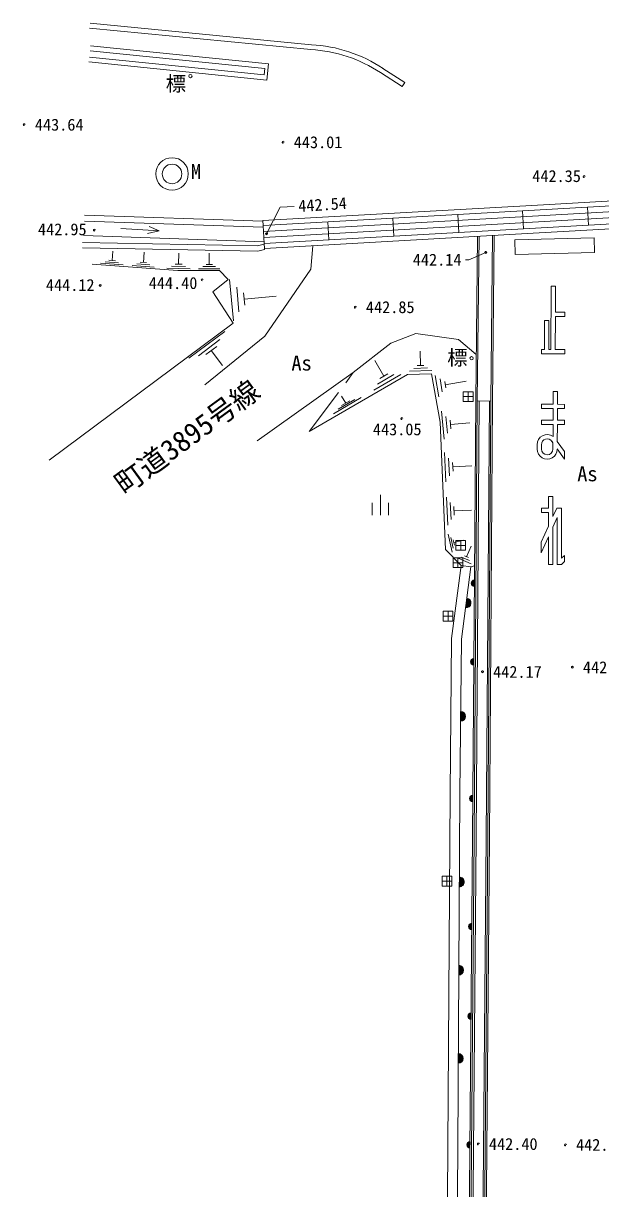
# Model space of a CAD drawing. Units: millimetres, scale not verified. Extents: x 5000 to 205306, y 4475 to 143512.
# Drawn here: x 50303 to 68071, y 83605 to 119469 of the extents above; entities that cross this region are included whole.
import ezdxf
from ezdxf.enums import TextEntityAlignment as Align

# ---------------------------------------------------------------- set-up
doc = ezdxf.new("R2010")
doc.units = ezdxf.units.MM
doc.header["$LTSCALE"] = 250
doc.linetypes.add('DASHED', pattern=[7.5, 6, -1.5])
for name, color, linetype, lineweight in [('基準点プロット', 7, 'Continuous', 13), ('汎用Layer', 7, 'Continuous', 13), ('独標', 7, 'Continuous', 13), ('現況', 7, 'Continuous', 13), ('道路標識', 7, 'Continuous', 13)]:
    doc.layers.add(name, color=color, linetype=linetype, lineweight=lineweight)
doc.styles.add('ＭＳ ゴシック', font='')
doc.styles.get('ＭＳ ゴシック').set_extended_font_data('MS Gothic')

msp = doc.modelspace()

# ---------------------------------------------------------------- hatches: boundary and pattern name
at = {"layer": '独標'}
for points in [[(50303, 116349.9, 0.41422), (50333, 116319.9, 0.41422)], [(58268.6, 115810.1, 0.41422), (58298.6, 115780.1, 0.41422)], [(67532.9, 114751.1, 0.41422), (67562.9, 114721.1, 0.41422)], [(52459.1, 113105.2, 0.41422), (52489.1, 113075.2, 0.41422)], [(55772.7, 111575.5, 0.41421), (55802.7, 111545.5, 0.41421)], [(60489.9, 110734.1, 0.41422), (60519.9, 110704.1, 0.41422)], [(61920.9, 107307.3, 0.41422), (61950.9, 107277.3, 0.41422)], [(64275.4, 84981.2, 0.41422), (64305.4, 84951.2, 0.41422)], [(66955.4, 84954.8, 0.41422), (66985.4, 84924.8, 0.41422)]]:
    msp.add_hatch(color=256, dxfattribs=at).paths.add_polyline_path(points)
h = msp.add_hatch(color=256, dxfattribs=at)
edge = h.paths.add_edge_path()
edge.add_ellipse((57790.3, 112989.7), major_axis=(23, 19.3), ratio=1, start_angle=140, end_angle=-40)
h = msp.add_hatch(color=256, dxfattribs=at)
edge = h.paths.add_edge_path()
edge.add_ellipse((64533.7, 112415.5), major_axis=(23, 19.3), ratio=1, start_angle=140, end_angle=-40)
h = msp.add_hatch(color=256, dxfattribs=at)
edge = h.paths.add_edge_path()
edge.add_ellipse((52671.8, 111399.2), major_axis=(23, 19.3), ratio=1, start_angle=140, end_angle=-40)
h = msp.add_hatch(color=256, dxfattribs=at)
edge = h.paths.add_edge_path()
edge.add_ellipse((64434, 99511.4), major_axis=(23, 19.3), ratio=1, start_angle=140, end_angle=-40)
h = msp.add_hatch(color=256, dxfattribs=at)
edge = h.paths.add_edge_path()
edge.add_ellipse((67198.4, 99651.1), major_axis=(23, 19.3), ratio=1, start_angle=140, end_angle=-40)
at = {"layer": '現況'}
for points in [[(64184.5, 102134.8, -0.99999), (64185.9, 102334.8)], [(63949.8, 101779.9, -0.41421), (64078.9, 101611.5, -0.41421), (63910.5, 101482.5)], [(64167.7, 99716, -0.99999), (64169.1, 99916)], [(63758.2, 97991.1, 1), (63761.1, 98291.1)], [(64137.3, 95510.9, -0.99999), (64138.8, 95710.8)], [(63719.4, 92896.3, 0.41422), (63870.3, 93045.4, 0.41422), (63721.2, 93196.3)], [(64106.3, 91573.9, -0.41422), (64007.2, 91674.7, -0.41422), (64108.1, 91773.9)], [(63703.2, 90179.7, 0.99999), (63705, 90479.7)], [(64082.7, 88814.9, -0.41421), (63983.5, 88915.8, -0.41421), (64084.4, 89014.9)], [(63687.1, 87463.1, 0.99999), (63688.9, 87763.1)], [(64048.7, 84852.1, -0.41421), (63949.5, 84953, -0.41421), (64050.4, 85052.1)]]:
    msp.add_hatch(color=256, dxfattribs=at).paths.add_polyline_path(points)

# ---------------------------------------------------------------- linework, layer by layer
at = {"layer": '基準点プロット'}
for p, q in [((63843.7, 107981.2), (64143.7, 107981.2)), ((63993.7, 107831.2), (63993.7, 108131.2)), ((63614.9, 103403.9), (63914.9, 103403.9)), ((63764.9, 103253.9), (63764.9, 103553.9)), ((63676.7, 102717.5), (63676.7, 103017.5)), ((63526.7, 102867.5), (63826.7, 102867.5)), ((63222.7, 101224.7), (63522.7, 101224.7)), ((63372.7, 101074.7), (63372.7, 101374.7)), ((63188.5, 93069.5), (63488.5, 93069.5)), ((63338.5, 92919.5), (63338.5, 93219.5))]:
    msp.add_line(p, q, dxfattribs=at)
for points in [[(63843.7, 107831.2), (64143.7, 107831.2), (64143.7, 108131.2), (63843.7, 108131.2)], [(63614.9, 103253.9), (63914.9, 103253.9), (63914.9, 103553.9), (63614.9, 103553.9)], [(63526.7, 102717.5), (63826.7, 102717.5), (63826.7, 103017.5), (63526.7, 103017.5)], [(63222.7, 101074.7), (63522.7, 101074.7), (63522.7, 101374.7), (63222.7, 101374.7)], [(63188.5, 92919.5), (63488.5, 92919.5), (63488.5, 93219.5), (63188.5, 93219.5)]]:
    msp.add_lwpolyline(points, close=True, dxfattribs=at)
at = {"layer": '汎用Layer'}
for p, q in [((61291.3, 104336.6), (61291.3, 104961.6)), ((61041.3, 104711.6), (61041.3, 104336.6)), ((61541.3, 104711.6), (61541.3, 104336.6))]:
    msp.add_line(p, q, dxfattribs=at)
at = {"layer": '独標'}
for points in [[(50303, 116349.9, 0.41422), (50333, 116319.9, 0.41422)], [(58268.6, 115810.1, 0.41422), (58298.6, 115780.1, 0.41422)], [(67532.9, 114751.1, 0.41422), (67562.9, 114721.1, 0.41422)], [(52459.1, 113105.2, 0.41422), (52489.1, 113075.2, 0.41422)], [(55772.7, 111575.5, 0.41421), (55802.7, 111545.5, 0.41421)], [(60489.9, 110734.1, 0.41422), (60519.9, 110704.1, 0.41422)], [(61920.9, 107307.3, 0.41422), (61950.9, 107277.3, 0.41422)], [(64275.4, 84981.2, 0.41422), (64305.4, 84951.2, 0.41422)], [(66955.4, 84954.8, 0.41422), (66985.4, 84924.8, 0.41422)]]:
    msp.add_lwpolyline(points, format="xyb", close=True, dxfattribs=at)
for points in [[(57790.3, 112989.7), (58211.7, 113807.3), (58639.3, 113835.1)], [(64533.7, 112415.5), (64015.3, 112194.9), (63915.2, 112194.9)]]:
    msp.add_lwpolyline(points, dxfattribs=at)
for centre, start, end in [((50333, 116349.9), 0, 180), ((58298.6, 115810.1), 0, 180), ((67562.9, 114751.1), 0, 180), ((52489.1, 113105.2), 0, 180), ((57790.3, 112989.7), 359.99898, 180.00102), ((57790.3, 112989.7), 180, 360), ((64533.7, 112415.5), 359.99898, 180.00102), ((64533.7, 112415.5), 180, 360), ((55802.7, 111575.5), 0.00079, 179.99921), ((52671.8, 111399.2), 359.99898, 180.00102), ((52671.8, 111399.2), 180, 360), ((60519.9, 110734.1), 0, 180), ((61950.9, 107307.3), 0, 180), ((64434, 99511.4), 359.99898, 180.00102), ((64434, 99511.4), 180, 360), ((67198.4, 99651.1), 359.99898, 180.00102), ((67198.4, 99651.1), 180, 360), ((64305.4, 84981.2), 0, 180), ((66985.4, 84954.8), 0, 180)]:
    msp.add_arc(centre, 30, start, end, dxfattribs=at)
at = {"layer": '現況'}
for p, q in [((52355.4, 119468.8), (59167.1, 118808.6)), ((52340.9, 119319.5), (59156, 118659)), ((52373.3, 118775.6), (57847.2, 118217.9)), ((52337.8, 118427.4), (57712.3, 117879.8)), ((52358.1, 118626.4), (57732.6, 118078.8)), ((52322.6, 118278.2), (57796.6, 117720.4)), ((57712.3, 117879.8), (57732.6, 118078.8)), ((57847.2, 118217.9), (57796.6, 117720.4)), ((61371.9, 118077.8), (62041.8, 117650.3)), ((61290, 117952.2), (61961.1, 117523.9)), ((61961.1, 117523.9), (62041.8, 117650.3)), ((57693.4, 113063), (71665.4, 113852.8)), ((65667.1, 113697.4), (65698.1, 113148.2)), ((67663.1, 113810.2), (67694.1, 113261.1)), ((52181.4, 113383.8), (57685.7, 113195)), ((52187.6, 113563.7), (57675.4, 113375.4)), ((57674.3, 113395.7), (57682.8, 113246)), ((57703.8, 112879.9), (71675.8, 113669.8)), ((59679.1, 113358.8), (59710.1, 112809.7)), ((61675.1, 113471.7), (61706.1, 112922.6)), ((63671.1, 113584.5), (63702.1, 113035.4)), ((53304.2, 113156.8), (54485.1, 113080.6)), ((57685.7, 113195), (57682.8, 113246)), ((52166, 112934.1), (57711.5, 112743.8)), ((57714.1, 112696.9), (57723.2, 112537.1)), ((64224.3, 107850.2), (64276.4, 112910.5)), ((64274.3, 107849.7), (64326.4, 112913.3)), ((64694.3, 107845.4), (64746.7, 112937.3)), ((64744.3, 107844.8), (64796.7, 112940.1)), ((65425, 112808.8), (67875.3, 112862.8)), ((65434.9, 112358.9), (65425, 112808.8)), ((67885.3, 112412.9), (67875.3, 112862.8)), ((53033.8, 112170.9), (53054.2, 112456.7)), ((53997.9, 112112.1), (54020.1, 112423.3)), ((55081, 112057.8), (55092.1, 112393.6)), ((56023, 112051), (56022.4, 112395.5)), ((57724.7, 112510.2), (57723.2, 112537.1)), ((65434.9, 112358.9), (67885.3, 112412.9)), ((52680.4, 112082.9), (53371, 112033.6)), ((52822.6, 112129.4), (53236.9, 112099.8)), ((52930.2, 112178.3), (53137.4, 112163.5)), ((53652.7, 112013.5), (54325.5, 111965.5)), ((53791.6, 112065.2), (54195.3, 112036.4)), ((53896.9, 112119.3), (54098.8, 112104.9)), ((54716.9, 111937.5), (55436.3, 111913.7)), ((54862.9, 111998.8), (55294.6, 111984.5)), ((54973, 112061.4), (55188.9, 112054.2)), ((55699, 111914.2), (56347.5, 111915.3)), ((55828.6, 111982.5), (56217.6, 111983.2)), ((55925.7, 112050.9), (56120.3, 112051.2)), ((56766.7, 110313.7), (56651.8, 111580.8)), ((56939.3, 110584.8), (56870.4, 111345.1)), ((57117.8, 110792.6), (57083.3, 111172.8)), ((57100.5, 110982.7), (58088.5, 111072.2)), ((55400.6, 109166.5), (56506.3, 109989)), ((55689.5, 109239.9), (56353, 109733.4)), ((55923.2, 109272.1), (56254.9, 109518.9)), ((56089, 109395.5), (56430.2, 108936.9)), ((61397.9, 108608.8), (61119.2, 109089.3)), ((62529.3, 108937.5), (62514.7, 109380.4)), ((61273.4, 108536.5), (61522.4, 108681)), ((62190.5, 108763.3), (62878.8, 108785.9)), ((62325.5, 108849.3), (62738.4, 108862.8)), ((62426, 108934.1), (62632.5, 108940.9)), ((61093.8, 108176.5), (61924.1, 108658.1)), ((61204.4, 108368.6), (61702.5, 108657.5)), ((62977, 108633.5), (63092.7, 107969.9)), ((63126.4, 108522.8), (63195.8, 108124.7)), ((63270.1, 108445.3), (63304.8, 108246.2)), ((63287.4, 108345.7), (63936, 108458.8)), ((60225.8, 107780.7), (60099.3, 107998.9)), ((59844.7, 107452), (60700.4, 107948.3)), ((59992.5, 107591.6), (60505.9, 107889.4)), ((60097.5, 107706.3), (60354.2, 107855.2)), ((64130.8, 94426.9), (64224.3, 107849.4)), ((64180.8, 94426.6), (64274.3, 107848.3)), ((64334.3, 107847.9), (64240.8, 94426.2)), ((64274.3, 107849.7), (64694.3, 107845.4)), ((64550.8, 94424), (64644.3, 107845.7)), ((64600.8, 94423.7), (64694.3, 107845.4)), ((64650.8, 94423.3), (64744.3, 107845)), ((63169, 107530.5), (63249.6, 106669.8)), ((63303.9, 107369.5), (63352.3, 106853)), ((63434.7, 107251.5), (63458.9, 106993.3)), ((63446.8, 107122.4), (64048, 107178.7)), ((63267.6, 106264.4), (63307.5, 105354.7)), ((63392.6, 106087.6), (63416.6, 105541.8)), ((63515.7, 105956.3), (63527.7, 105683.4)), ((63521.7, 105819.8), (64107.5, 105845.6)), ((63328, 104887.8), (63365.9, 104025)), ((63442.7, 104719.9), (63465.4, 104202.3)), ((63555.5, 104595.2), (63566.9, 104336.4)), ((63561.2, 104465.8), (64097.2, 104489.4)), ((63376.8, 103742.5), (63500.1, 103192.6)), ((63456.6, 103644.9), (63530.6, 103314.9)), ((63530.3, 103574.7), (63567.3, 103409.8)), ((63548.8, 103492.3), (63853.6, 103560.6)), ((63938.7, 103051.9), (64081.7, 103379.4)), ((63685.1, 103012.9), (64082.4, 102839.4)), ((63792, 103041.1), (64030.4, 102937)), ((63879.1, 103078), (63998.3, 103025.9)), ((63780, 102782.5), (64077.4, 102743.1)), ((64189, 102773.8), (64077.4, 102743.1))]:
    msp.add_line(p, q, dxfattribs=at)
at = {"layer": '現況', "linetype": 'DASHED'}
msp.add_line((59099.3, 106904.1), (60458.4, 108718.9), dxfattribs=at)
at = {"layer": '現況'}
for points in [[(57674.3, 113395.7), (65947.2, 113867.1), (71663.2, 114186.6)], [(54126, 112999.8), (54485.1, 113080.6), (54175.5, 113212.1)], [(57723.2, 112537.1), (65995.6, 113008.4), (71695.1, 113327)], [(57715.5, 112673.1), (57504.9, 112618.4), (52127.9, 112721.8)], [(55884.9, 108340.2), (57738.6, 109836.5), (59154.6, 111906.4), (59209.3, 112621.8)], [(57724.7, 112510.2), (57523.9, 112458), (52124.9, 112561.8)], [(52418.3, 112051.5), (55058, 111863), (56340, 111865.3), (56608.3, 111581.2), (56138.3, 111207.8), (56761, 110240.7), (51093.9, 106025.1)], [(57499, 106621.7), (60458.4, 108718.9), (61610, 109622.2), (62387.1, 109926.2), (63691.2, 109736.9), (64239, 109280.9)], [(63780, 102782.5), (63298.6, 103277.5), (63126.7, 107192.9), (62866.4, 108685.5), (62128.9, 108661.2), (59099.3, 106904.1)], [(63658.7, 41978), (63401.4, 47047.5), (63585.2, 72269.5), (63671.8, 84896.5), (63736.4, 95762.9), (63782.9, 100519.3), (64077.4, 102743.1)], [(63780, 102782.5), (63483.1, 100540.5), (63436.4, 95764.6)], [(64077.4, 102743.1), (63782.9, 100519.3), (63736.4, 95762.9)], [(63436.4, 95764.6), (63371.8, 84898.5), (63285.2, 72271.6), (63101.3, 47041), (63359.1, 41962.8)], [(63736.4, 95762.9), (63671.8, 84896.5), (63585.2, 72269.5), (63401.4, 47047.5), (63658.7, 41978)], [(63578.2, 23436), (63702.1, 41986.4), (63882.8, 65520.9), (64130.8, 94426.9)], [(63628.1, 23420.9), (63752.1, 41986.1), (63932.8, 65520.5), (64180.8, 94426.6)], [(63688, 23402.8), (63812.1, 41985.6), (63992.8, 65520), (64240.8, 94426.2)], [(63997.5, 23327.8), (64122.1, 41983.4), (64302.8, 65517.6), (64550.8, 94424)], [(64047.2, 23294.3), (64172.1, 41983.1), (64352.8, 65517.2), (64600.8, 94423.7)], [(64097.1, 23279.3), (64222.1, 41982.7), (64402.8, 65516.8), (64650.8, 94423.3)]]:
    msp.add_lwpolyline(points, dxfattribs=at)
msp.add_lwpolyline([(57714.1, 112696.9), (71686.1, 113486.8), (71655.1, 114035.9), (57683.1, 113246)], close=True, dxfattribs=at)
for points in [[(64184.5, 102134.8, -0.99999), (64185.9, 102334.8)], [(63949.8, 101779.9, -0.41421), (64078.9, 101611.5, -0.41421), (63910.5, 101482.5)], [(64167.7, 99716, -0.99999), (64169.1, 99916)], [(63758.2, 97991.1, 1), (63761.1, 98291.1)], [(64137.3, 95510.9, -0.99999), (64138.8, 95710.8)], [(63719.4, 92896.3, 0.41422), (63870.3, 93045.4, 0.41422), (63721.2, 93196.3)], [(64106.3, 91573.9, -0.41422), (64007.2, 91674.7, -0.41422), (64108.1, 91773.9)], [(63703.2, 90179.7, 0.99999), (63705, 90479.7)], [(64082.7, 88814.9, -0.41421), (63983.5, 88915.8, -0.41421), (64084.4, 89014.9)], [(63687.1, 87463.1, 0.99999), (63688.9, 87763.1)], [(64048.7, 84852.1, -0.41421), (63949.5, 84953, -0.41421), (64050.4, 85052.1)]]:
    msp.add_lwpolyline(points, format="xyb", close=True, dxfattribs=at)
for centre, radius in [((55444.5, 117843.5), 50), ((54879.9, 114833.8), 500), ((54879.9, 114833.8), 300), ((64096.6, 109160.7), 50)]:
    msp.add_circle(centre, radius, dxfattribs=at)
for radius, start, end in [(4387.4, 56.31223, 87.01125), (4237.4, 56.29218, 87.05595)]:
    msp.add_arc((58938.4, 114427.2), radius, start, end, dxfattribs=at)
at = {"layer": '道路標識'}
for p, q in [((66544.4, 111383.2), (66541.2, 109430.3)), ((66544.4, 111383.3), (66677.5, 111383)), ((66677.5, 111383), (66676.2, 110584.1)), ((66676.2, 110584.1), (66964.7, 110583.6)), ((66964.7, 110583.6), (66964.5, 110450.4)), ((66342.9, 110318.4), (66341.4, 109430.7)), ((66342.9, 110318.4), (66476, 110318.1)), ((66476, 110318.1), (66474.6, 109430.4)), ((66676, 110450.9), (66674.3, 109430.1)), ((66676, 110450.9), (66964.5, 110450.4)), ((66252.7, 109430.8), (66252.5, 109297.7)), ((66252.7, 109430.8), (66341.4, 109430.7)), ((66474.6, 109430.5), (66541.2, 109430.3)), ((66674.3, 109430.1), (66962.8, 109429.6)), ((66962.8, 109429.6), (66962.6, 109296.4)), ((66252.5, 109297.7), (66962.6, 109296.4)), ((66605.7, 108143.1), (66605, 107743.6)), ((66605.7, 108143.1), (66738.8, 108142.8)), ((66738.8, 108142.8), (66738.2, 107743.4)), ((66249.7, 107744.2), (66249.5, 107611.1)), ((66249.5, 107611.1), (66604.8, 107610.4)), ((66249.7, 107744.2), (66605, 107743.6)), ((66604.8, 107610.4), (66604.2, 107255.4)), ((66737.9, 107610.2), (66737.4, 107255.1)), ((66737.9, 107610.2), (66959.6, 107609.8)), ((66738.2, 107743.4), (66959.8, 107743)), ((66959.8, 107743), (66959.6, 107609.8)), ((66248.8, 107256), (66248.6, 107122.8)), ((66248.8, 107256), (66604.2, 107255.4)), ((66737.4, 107255.1), (66959, 107254.7)), ((66959, 107254.7), (66958.7, 107121.6)), ((66248.6, 107122.8), (66604, 107122.2)), ((66604, 107122.2), (66603.4, 106755.9)), ((66737.1, 107122), (66736.3, 106599.6)), ((66737.1, 107122), (66958.7, 107121.6)), ((66603.1, 106557.4), (66568.4, 106606.5)), ((66603.1, 106557.4), (66602.8, 106367.7)), ((66957.2, 106286.6), (66736.3, 106599.6)), ((66114.8, 106501.8), (66114.5, 106368.4)), ((66247.9, 106501.5), (66247.7, 106368.2)), ((66956.8, 106056.3), (66735.9, 106369.2)), ((66957.2, 106286.6), (66956.8, 106056.3)), ((66467.2, 104903.2), (66466.6, 104548.1)), ((66467.2, 104903.2), (66600.4, 104903)), ((66600.4, 104903), (66599.4, 104288)), ((66244.7, 104548.5), (66244.5, 104415.3)), ((66244.5, 104415.3), (66466.4, 104414.9)), ((66244.7, 104548.5), (66466.6, 104548.1)), ((66466.4, 104414.9), (66465.7, 103991.7)), ((66716.4, 104547.7), (66599.4, 104288)), ((66716.4, 104547.7), (66862.4, 104547.5)), ((66866.1, 104547.4), (66863.6, 103004.8)), ((66732.5, 104259.3), (66598.8, 103962.9)), ((66732.5, 104259.3), (66730.1, 102816.7)), ((66465.2, 103666.5), (66242.5, 103172.5)), ((66465.7, 103991.7), (66243, 103497.7)), ((66465.2, 103666.5), (66463.8, 102817.1)), ((66598.8, 103962.9), (66597, 102816.9)), ((66243, 103497.7), (66242.5, 103172.5)), ((66863.6, 103004.8), (66952.5, 103093.4)), ((66952.5, 103093.4), (66952.2, 102905.1)), ((66463.8, 102817.1), (66597, 102816.9)), ((66730.1, 102816.7), (66863.3, 102816.4)), ((66863.3, 102816.4), (66952.2, 102905.1))]:
    msp.add_line(p, q, dxfattribs=at)
for centre, radius, start, end in [((66425.5, 106501.2), 310.7, 55.0617, 179.88867), ((66425.5, 106501.2), 177.5, 34.0498, 179.88867), ((66425.2, 106367.9), 310.7, 179.90639, 359.90697), ((66425.2, 106367.9), 177.5, 179.90666, 359.90666)]:
    msp.add_arc(centre, radius, start, end, dxfattribs=at)

# ---------------------------------------------------------------- texts
at = {"layer": '汎用Layer', "style": 'ＭＳ ゴシック'}
for s, p in [('標', (54686.5, 117245.9)), ('M', (55460.8, 114543.4)), ('標', (63347.6, 108815.1)), ('As', (58553.6, 108646.7)), ('As', (67350.2, 105238))]:
    msp.add_text(s, height=458.2, dxfattribs=at).set_placement(p, align=Align.BOTTOM_LEFT)
msp.add_text('町道3895号線', height=641.5, rotation=36.111, dxfattribs=at).set_placement((53525.9, 104779.4), align=Align.BOTTOM_LEFT)
at = {"layer": '独標', "style": 'ＭＳ ゴシック'}
for s, p in [('443.64', (51408, 116349.9)), ('443.01', (59373.6, 115810.1)), ('442.35', (66713.6, 114767.7)), ('442.95', (51502.9, 113128.4)), ('444.12', (51747.6, 111415.8)), ('444.40', (54911.8, 111475.5)), ('442.85', (61594.9, 110734.1)), ('443.05', (61809.7, 106974.1)), ('442.50', (68273.4, 99651.1)), ('442.17', (65509, 99511.4)), ('442.40', (65380.4, 84981.2)), ('442.81', (68060.4, 84954.8))]:
    msp.add_text(s, height=366.6, dxfattribs=at).set_placement(p, align=Align.MIDDLE_CENTER)
msp.add_text('442.54', height=366.6, rotation=3.715, dxfattribs=at).set_placement((58764, 113843.2), align=Align.MIDDLE_LEFT)
msp.add_text('442.14', height=366.6, dxfattribs=at).set_placement((62290.2, 112194.9), align=Align.MIDDLE_LEFT)

doc.saveas('drawing.dxf')
